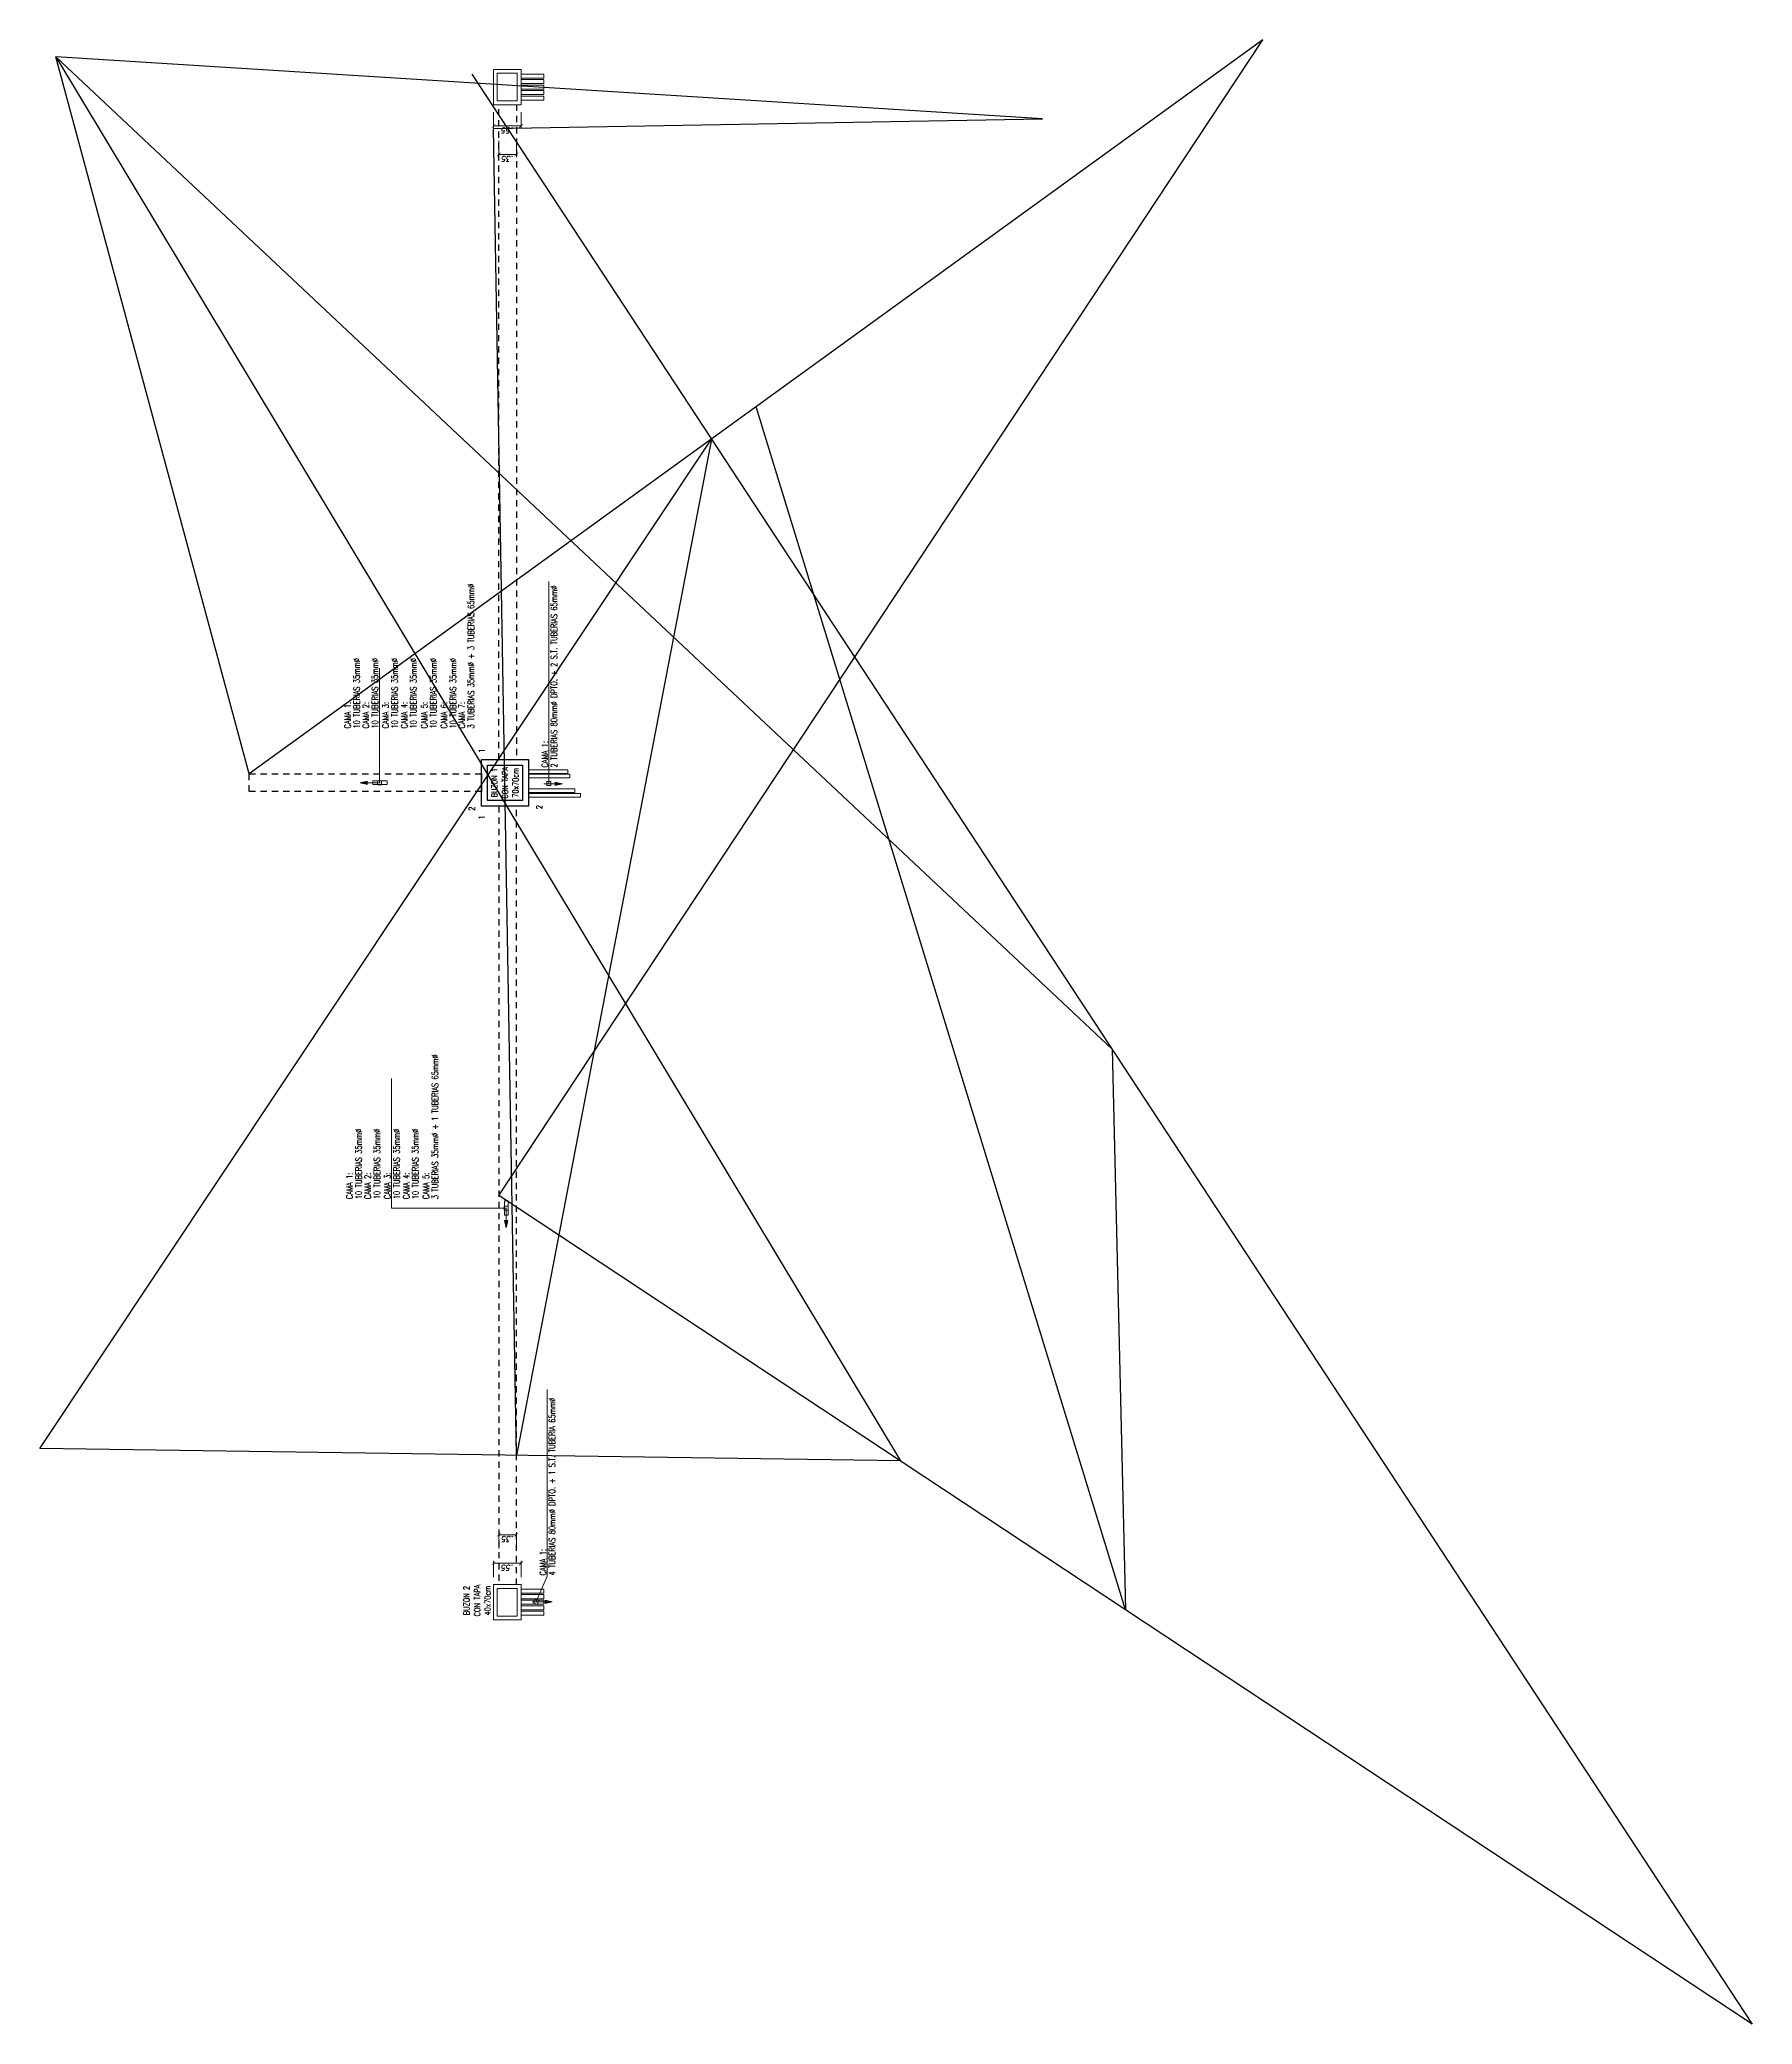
# Model space of a CAD drawing. Header units: millimetres. Extents: x 226520 to 226729, y 8188097 to 8188252.
# Drawn here: x 226695.29 to 226729.4, y 8188187.67 to 8188227.19 of the extents above; entities that cross this region are included whole.
import ezdxf
from ezdxf.enums import TextEntityAlignment as Align

# ---------------------------------------------------------------- set-up
doc = ezdxf.new("R2010")
doc.units = ezdxf.units.MM
doc.linetypes.add('HIDDEN2', pattern=[0.1875, 0.125, -0.0625])
doc.layers.add('DLP_MURO BAJO', color=2, linetype='Continuous')
doc.layers.add('II.EE', color=7, linetype='Continuous')
doc.layers.add('MQ.FLECHAS', color=135, linetype='Continuous', lineweight=15)
doc.layers.add('MQ.TEXTO GENERAL', color=7, linetype='Continuous', lineweight=40)
doc.styles.add('MQTEXTO', font='romans.shx')
doc.styles.add('ROMANS', font='ROMANS.shx', dxfattribs={"oblique": 10})
doc.styles.get("Standard").update_dxf_attribs({"font": 'arial.ttf'})
doc.dimstyles.new('COTA-75-I', dxfattribs={"dimtxt": 0.11, "dimasz": 0.075, "dimexe": 0.05, "dimexo": 0.15, "dimgap": 0.03, "dimtad": 1, "dimzin": 4, "dimdsep": 46, "dimtxsty": 'ROMANS', "dimblk": 'ARCHTICK', "dimcen": 0.09, "dimclrd": 7, "dimclre": 7, "dimclrt": 2, "dimadec": 0, "dimazin": 0, "dimtfac": 1.2, "dimtix": 1, "dimtmove": 2, "dimatfit": 3, "dimfxl": 0.05, "dimtolj": 1, "dimtzin": 4, "dimarcsym": 0})
doc.dimstyles.new('ISO-25', dxfattribs={"dimtxt": 2.5, "dimasz": 2.5, "dimexe": 1.25, "dimexo": 0.625, "dimtad": 1, "dimtxsty": 'Standard', "dimcen": 2.5, "dimadec": 0, "dimazin": 0, "dimtfac": 1, "dimtmove": 0, "dimatfit": 3, "dimfxl": 1, "dimarcsym": 0})

# ---------------------------------------------------------------- blocks, each defined once
blk = doc.blocks.new('FLECHA 50')
at = {"layer": 'MQ.FLECHAS'}
blk.add_hatch(color=256, dxfattribs=at).paths.add_polyline_path([(-0.032, 0), (0.033, 0), (0, 0.142)])
blk.add_lwpolyline([(0.032, 0), (-0.032, 0), (0, 0.142), (0.033, 0)], dxfattribs=at)
blk = doc.blocks.new('_ArchTick')
at = {"color": 0, "linetype": 'ByBlock', "const_width": 0.15}
blk.add_lwpolyline([(-0.5, -0.5), (0.5, 0.5)], dxfattribs=at)
blk = doc.blocks.new('*D16')
at = {"color": 7, "lineweight": -2, "transparency": 16777216}
for p, q in [((9.584, 29.001), (9.908, 29.001)), ((9.858, 29.001), (9.858, 28.451)), ((9.584, 28.451), (9.908, 28.451))]:
    blk.add_line(p, q, dxfattribs=at)
at = {"layer": 'DEFPOINTS', "color": 0, "transparency": 16777216}
for p in [(9.434, 29.001, 0), (9.434, 28.451, 0), (9.858, 28.451)]:
    blk.add_point(p, dxfattribs=at)
at = {"color": 7, "lineweight": -2, "transparency": 16777216, "xscale": 0.075, "yscale": 0.075, "zscale": 0.075}
for p, rotation in [((9.858, 29.001), 90), ((9.858, 28.451), 270)]:
    blk.add_blockref('_ArchTick', p, dxfattribs=dict(at, rotation=rotation))
at = {"color": 2, "lineweight": 13, "transparency": 16777216, "insert": (9.773, 28.726), "char_height": 0.11, "attachment_point": 5, "rotation": 90, "style": 'ROMANS'}
blk.add_mtext('\\A1;.55', dxfattribs=at)
blk = doc.blocks.new('*D15')
at = {"color": 7, "lineweight": -2, "transparency": 16777216}
for p, q in [((10.153, 28.895), (10.477, 28.895)), ((10.427, 28.895), (10.427, 28.545)), ((10.153, 28.545), (10.477, 28.545))]:
    blk.add_line(p, q, dxfattribs=at)
at = {"layer": 'DEFPOINTS', "color": 0, "transparency": 16777216}
for p in [(10.003, 28.895, 0), (10.003, 28.545, 0), (10.427, 28.545)]:
    blk.add_point(p, dxfattribs=at)
at = {"color": 7, "lineweight": -2, "transparency": 16777216, "xscale": 0.075, "yscale": 0.075, "zscale": 0.075}
for p, rotation in [((10.427, 28.895), 90), ((10.427, 28.545), 270)]:
    blk.add_blockref('_ArchTick', p, dxfattribs=dict(at, rotation=rotation))
at = {"color": 2, "lineweight": 13, "transparency": 16777216, "insert": (10.342, 28.72), "char_height": 0.11, "attachment_point": 5, "rotation": 90, "style": 'ROMANS'}
blk.add_mtext('\\A1;.35', dxfattribs=at)
blk = doc.blocks.new('*D17')
at = {"color": 7, "lineweight": -2, "transparency": 16777216}
for p, q in [((38.752, 29.001), (38.428, 29.001)), ((38.478, 29.001), (38.478, 28.451)), ((38.752, 28.451), (38.428, 28.451))]:
    blk.add_line(p, q, dxfattribs=at)
at = {"layer": 'DEFPOINTS', "color": 0, "transparency": 16777216}
for p in [(38.902, 29.001, 0), (38.478, 28.451), (38.902, 28.451, 0)]:
    blk.add_point(p, dxfattribs=at)
at = {"color": 7, "lineweight": -2, "transparency": 16777216, "xscale": 0.075, "yscale": 0.075, "zscale": 0.075}
for p, rotation in [((38.478, 29.001), 90), ((38.478, 28.451), 270)]:
    blk.add_blockref('_ArchTick', p, dxfattribs=dict(at, rotation=rotation))
at = {"color": 2, "lineweight": 13, "transparency": 16777216, "insert": (38.393, 28.726), "char_height": 0.11, "attachment_point": 5, "rotation": 90, "style": 'ROMANS'}
blk.add_mtext('\\A1;.55', dxfattribs=at)
blk = doc.blocks.new('*D18')
at = {"color": 7, "lineweight": -2, "transparency": 16777216}
for p, q in [((38.183, 28.895), (37.859, 28.895)), ((37.909, 28.895), (37.909, 28.545)), ((38.183, 28.545), (37.859, 28.545))]:
    blk.add_line(p, q, dxfattribs=at)
at = {"layer": 'DEFPOINTS', "color": 0, "transparency": 16777216}
for p in [(38.333, 28.895, 0), (37.909, 28.545), (38.333, 28.545, 0)]:
    blk.add_point(p, dxfattribs=at)
at = {"color": 7, "lineweight": -2, "transparency": 16777216, "xscale": 0.075, "yscale": 0.075, "zscale": 0.075}
for p, rotation in [((37.909, 28.895), 90), ((37.909, 28.545), 270)]:
    blk.add_blockref('_ArchTick', p, dxfattribs=dict(at, rotation=rotation))
at = {"color": 2, "lineweight": 13, "transparency": 16777216, "insert": (37.824, 28.72), "char_height": 0.11, "attachment_point": 5, "rotation": 90, "style": 'ROMANS'}
blk.add_mtext('\\A1;.35', dxfattribs=at)
blk = doc.blocks.new('ductos electricos')
at = {"linetype": 'HIDDEN2'}
for p, q in [((24.933, 28.895, 0), (9.434, 28.895, 0)), ((25.866, 28.895, 0), (38.902, 28.895, 0)), ((9.434, 28.545, 0), (24.933, 28.545, 0)), ((38.902, 28.545, 0), (25.866, 28.545, 0))]:
    blk.add_line(p, q, dxfattribs=at)
at = {"color": 7, "lineweight": 13}
blk.add_line((8.824, 28.106, 0), (8.822, 27.996, 0), dxfattribs=at)
at = {"color": 6, "lineweight": 13}
for p, q in [((9.018, 28.451, 0), (9.068, 28.451, 0)), ((9.278, 28.451, 0), (9.328, 28.451, 0))]:
    blk.add_line(p, q, dxfattribs=at)
at = {"linetype": 'HIDDEN2', "elevation": 0}
blk.add_lwpolyline([(25.225, 29.237), (25.225, 33.863), (25.575, 33.863), (25.575, 29.237)], close=True, dxfattribs=at)
at = {"color": 3, "lineweight": 13, "elevation": 0}
for points in [[(25.363, 31.119), (25.436, 31.119), (25.436, 31.406), (25.363, 31.406)], [(17.075, 28.71), (17.075, 28.783), (16.788, 28.783), (16.788, 28.71)]]:
    blk.add_lwpolyline(points, close=True, dxfattribs=at)
at = {"color": 7, "lineweight": 13, "elevation": 0}
for points in [[(8.734, 29.001), (9.434, 29.001), (9.434, 28.451), (8.734, 28.451)], [(8.809, 28.926), (9.359, 28.926), (9.359, 28.526), (8.809, 28.526)], [(39.602, 29.001), (38.902, 29.001), (38.902, 28.451), (39.602, 28.451)], [(39.527, 28.926), (38.977, 28.926), (38.977, 28.526), (39.527, 28.526)], [(8.824, 27.996), (8.904, 27.996), (8.904, 28.451), (8.824, 28.451)], [(8.934, 27.996), (9.014, 27.996), (9.014, 28.451), (8.934, 28.451)], [(9.044, 27.996), (9.124, 27.996), (9.124, 28.451), (9.044, 28.451)], [(9.154, 27.996), (9.234, 27.996), (9.234, 28.451), (9.154, 28.451)], [(9.264, 27.996), (9.344, 27.996), (9.344, 28.451), (9.264, 28.451)], [(25.114, 27.27), (25.187, 27.27), (25.187, 28.303), (25.114, 28.303)], [(25.204, 27.38), (25.277, 27.38), (25.277, 28.303), (25.204, 28.303)], [(25.497, 27.482), (25.57, 27.482), (25.57, 28.303), (25.497, 28.303)], [(25.587, 27.517), (25.66, 27.517), (25.66, 28.303), (25.587, 28.303)], [(39.072, 27.996), (38.992, 27.996), (38.992, 28.451), (39.072, 28.451)], [(39.182, 27.996), (39.102, 27.996), (39.102, 28.451), (39.182, 28.451)], [(39.292, 27.996), (39.212, 27.996), (39.212, 28.451), (39.292, 28.451)], [(39.402, 27.996), (39.322, 27.996), (39.322, 28.451), (39.402, 28.451)], [(39.512, 27.996), (39.432, 27.996), (39.432, 28.451), (39.512, 28.451)]]:
    blk.add_lwpolyline(points, close=True, dxfattribs=at)
at = {"color": 1, "elevation": 0}
for points in [[(24.933, 29.237), (25.866, 29.237), (25.866, 28.303), (24.933, 28.303)], [(25.05, 29.12), (25.75, 29.12), (25.75, 28.42), (25.05, 28.42)]]:
    blk.add_lwpolyline(points, close=True, dxfattribs=at)
at = {"layer": 'MQ.FLECHAS'}
for p, q in [((25.4, 31.582, 0), (25.4, 31.256, 0)), ((16.928, 31.028, 0), (19.513, 31.028, 0)), ((16.613, 28.746, 0), (16.939, 28.746, 0)), ((9.092, 27.906), (9.092, 28.231)), ((25.38, 27.627), (25.38, 27.998))]:
    blk.add_line(p, q, dxfattribs=at)
at = {"layer": 'MQ.FLECHAS', "xscale": -0.9999999999999999}
blk.add_blockref('FLECHA 50', (25.4, 31.514, 0), dxfattribs=at)
at = {"layer": 'MQ.FLECHAS', "xscale": -1.000000000000003, "rotation": 90}
blk.add_blockref('FLECHA 50', (16.681, 28.746, 0), dxfattribs=at)
at = {"layer": 'MQ.FLECHAS', "rotation": 180}
for p in [(9.092, 27.974, 0), (25.38, 27.771, 0)]:
    blk.add_blockref('FLECHA 50', p, dxfattribs=at)
at = {"layer": 'MQ.TEXTO GENERAL', "style": 'MQTEXTO', "width": 0.7}
for s, p in [('CAMA 1:', (17.108, 31.805, 0)), ('10 TUBERIAS 35mm%%C', (17.108, 31.623, 0)), ('CAMA 1:', (26.48, 31.844, 0)), ('10 TUBERIAS 35mm%%C', (26.48, 31.662, 0)), ('CAMA 2:', (17.108, 31.441, 0)), ('10 TUBERIAS 35mm%%C', (17.108, 31.259, 0)), ('CAMA 2:', (26.48, 31.48, 0)), ('10 TUBERIAS 35mm%%C', (26.48, 31.297, 0)), ('CAMA 3:', (17.108, 31.049, 0)), ('10 TUBERIAS 35mm%%C', (17.108, 30.867, 0)), ('CAMA 3:', (26.48, 31.088, 0)), ('CAMA 4:', (26.48, 30.714, 0)), ('10 TUBERIAS 35mm%%C', (26.48, 30.906, 0)), ('CAMA 4:', (17.108, 30.675, 0)), ('10 TUBERIAS 35mm%%C', (17.108, 30.493, 0)), ('CAMA 5:', (26.48, 30.316, 0)), ('10 TUBERIAS 35mm%%C', (26.48, 30.532, 0)), ('CAMA 5:', (17.108, 30.283, 0)), ('3 TUBERIAS 35mm%%C + 1 TUBERIAS 65mm%%C', (17.108, 30.101, 0)), ('CAMA 6:', (26.48, 29.924, 0)), ('10 TUBERIAS 35mm%%C', (26.48, 30.134, 0)), ('CAMA 7:', (26.48, 29.569, 0)), ('10 TUBERIAS 35mm%%C', (26.48, 29.742, 0)), ('3 TUBERIAS 35mm%%C + 3 TUBERIAS 65mm%%C', (26.48, 29.387, 0)), ('CAMA 1:', (9.615, 27.952, 0)), ('4 TUBERIAS 80mm%%C DPTO. + 1 S.T. TUBERIA 65mm%%C', (9.615, 27.77, 0)), ('CAMA 1:', (25.702, 27.915, 0)), ('2 TUBERIAS 80mm%%C DPTO. + 2 S.T. TUBERIAS 65mm%%C', (25.702, 27.733, 0))]:
    blk.add_text(s, height=0.125, dxfattribs=at).set_placement(p)
for s, height, p in [('CON TAPA', 0.1167, (9.116, 29.324, 0)), ('BUZON 2', 0.1167, (9.116, 29.536, 0)), ('1', 0.117, (24.711, 29.234)), ('2', 0.117, (24.884, 29.431)), ('1', 0.117, (26.04, 29.234)), ('40x70cm', 0.1167, (9.116, 29.117, 0)), ('BUZON 1', 0.1167, (25.4, 28.982, 0)), ('CON TAPA', 0.1167, (25.4, 28.77, 0)), ('70x70cm', 0.1167, (25.4, 28.563, 0)), ('2', 0.117, (24.915, 28.088))]:
    blk.add_text(s, height=height, dxfattribs=at).set_placement(p, align=Align.MIDDLE_CENTER)
at = {"color": 3, "lineweight": 13}
for base, p1, p2, picture, middle in [((9.858, 28.451), (9.434, 29.001, 0), (9.434, 28.451, 0), '*D16', (9.773, 28.726)), ((10.427, 28.545, 0), (10.003, 28.895, 0), (10.003, 28.545, 0), '*D15', (10.342, 28.72, 0)), ((37.909, 28.545, 0), (38.333, 28.895, 0), (38.333, 28.545, 0), '*D18', (37.824, 28.72, 0)), ((38.478, 28.451), (38.902, 29.001, 0), (38.902, 28.451, 0), '*D17', (38.393, 28.726))]:
    dim = blk.add_linear_dim(base=base, p1=p1, p2=p2, angle=90, dimstyle='COTA-75-I', dxfattribs=at)
    dim.commit()
    dim.dimension.update_dxf_attribs({"geometry": picture, "text_midpoint": middle})
at = {"layer": 'MQ.FLECHAS'}
for points in [[(25.4, 31.267, 0), (26.436, 31.267, 0), (27.682, 31.267, 0)], [(16.928, 28.746, 0), (16.928, 29.782, 0), (16.928, 31.028, 0)], [(9.092, 28.15, 0), (9.6, 27.932, 0), (13.318, 27.932, 0)], [(25.386, 27.895, 0), (26.422, 27.895, 0), (29.405, 27.895, 0)]]:
    blk.add_leader(points, dimstyle='ISO-25', override={"dimasz": 0.08, "dimldrblk": 'BoxBlank', "dimfxl": 0.15, "dimfxlon": 1, "dimtzin": 0}, dxfattribs=at)

msp = doc.modelspace()

# ---------------------------------------------------------------- linework, layer by layer
at = {"layer": 'DLP_MURO BAJO', "elevation": 0}
msp.add_lwpolyline([(226703.899, 8188226.501), (226729.398, 8188187.668), (226704.435, 8188204.172), (226719.65, 8188227.185), (226699.467, 8188212.564), (226695.612, 8188226.842), (226712.432, 8188198.885), (226695.293, 8188199.133), (226708.672, 8188219.232), (226704.785, 8188198.996), (226704.329, 8188225.417), (226715.262, 8188225.606), (226695.612, 8188226.842), (226716.649, 8188207.084), (226716.917, 8188195.92), (226709.558, 8188219.874)], dxfattribs=at)

# ---------------------------------------------------------------- block references
at = {"layer": 'II.EE', "color": 7, "lineweight": 0, "rotation": 90}
msp.add_blockref('ductos electricos', (226733.33, 8188186.989, 0), dxfattribs=at)

doc.saveas('drawing.dxf')
